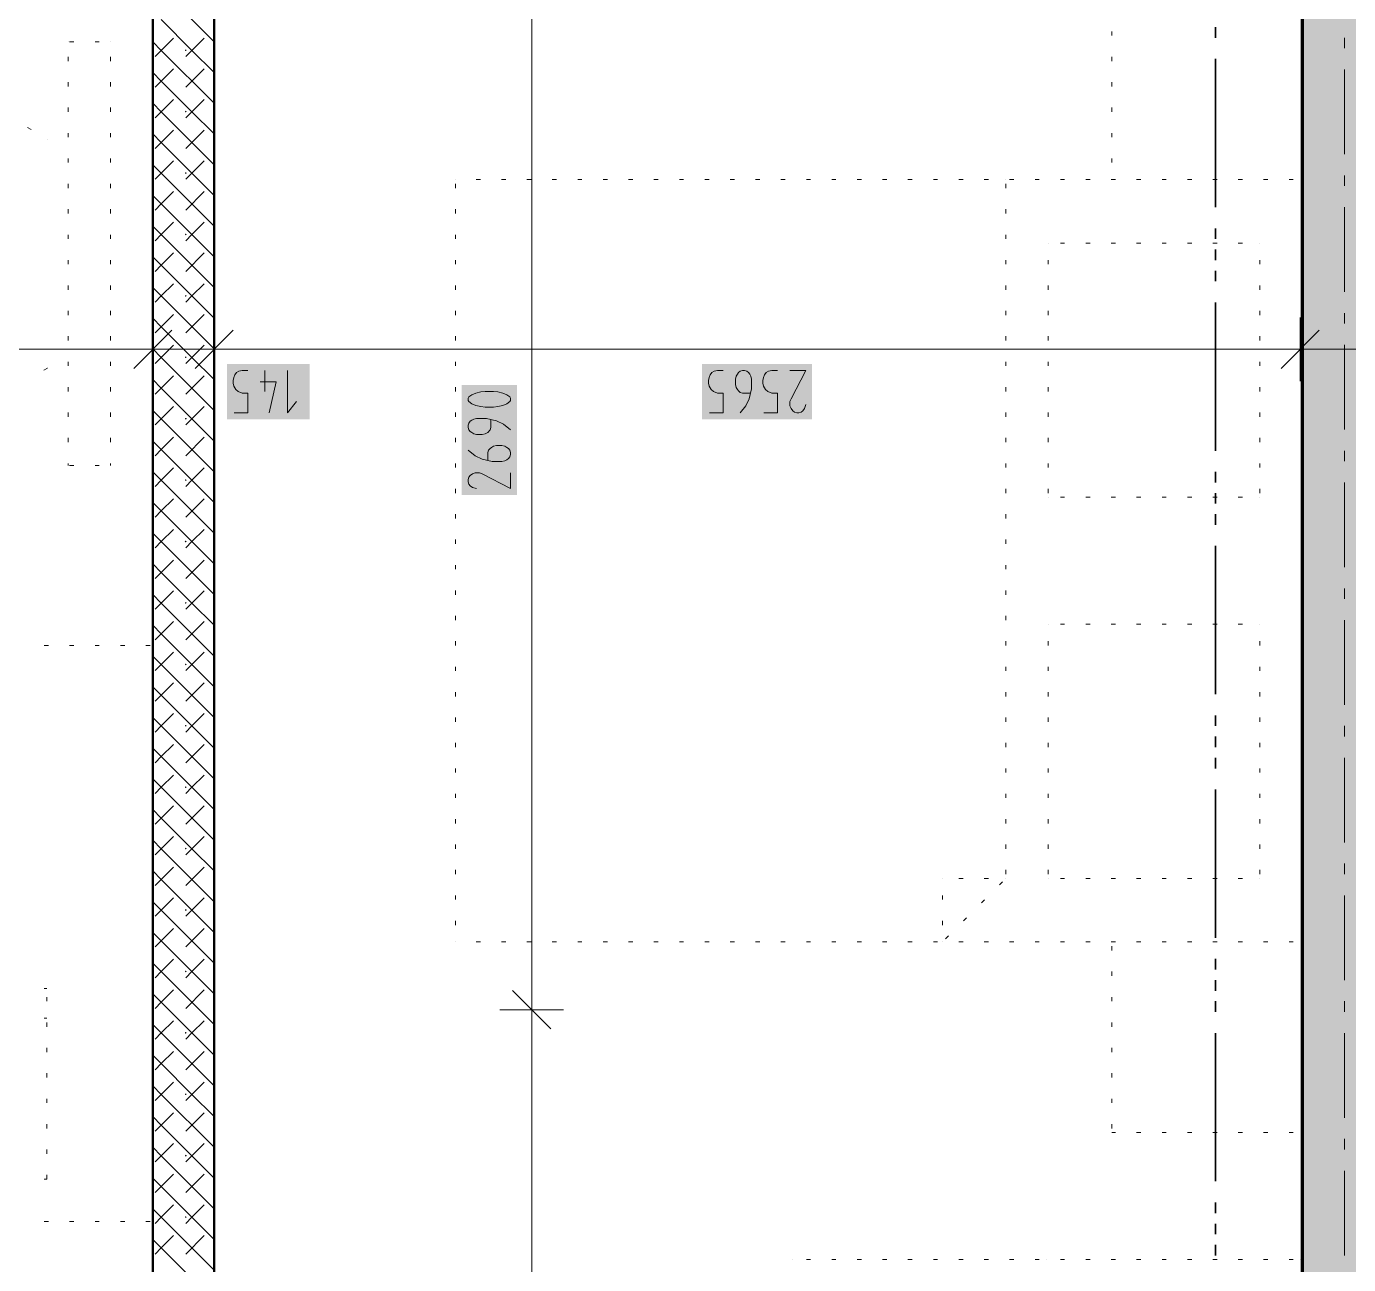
# Model space of a CAD drawing. Header units: millimetres. Extents: x 0 to 594, y 0 to 420.
# Drawn here: x 206.52 to 235.12, y 283.33 to 310.1 of the extents above; entities that cross this region are included whole.
import ezdxf

# ---------------------------------------------------------------- set-up
doc = ezdxf.new("R2010")
doc.units = ezdxf.units.MM
doc.header["$LTSCALE"] = 8
for name, color, linetype in [('PDF_Koty delkove', 7, 'Continuous'), ('PDF_Nabytek', 7, 'Continuous'), ('PDF_Osy hlavni', 7, 'Continuous'), ('PDF_Pozarni useky', 7, 'Continuous'), ('PDF_Pricky zdene', 7, 'Continuous'), ('PDF_Steny obvodove nosne', 7, 'Continuous')]:
    doc.layers.add(name, color=color, linetype=linetype)

msp = doc.modelspace()

# ---------------------------------------------------------------- linework, layer by layer
at = {"layer": 'PDF_Koty delkove', "lineweight": 18}
for points in [[(217.445, 145.412), (217.445, 177.641), (217.445, 178.992), (217.445, 192.742), (217.445, 199.815), (217.445, 201.143), (217.445, 202.517), (217.445, 220.102), (217.445, 222.575), (217.445, 236.313), (217.445, 238.603), (217.445, 241.075), (217.445, 268.231), (217.445, 269.559), (217.445, 288.838), (217.445, 313.476), (217.445, 316.956)], [(209.248, 303.805), (209.248, 303.118), (209.248, 302.432)], [(210.576, 303.805), (210.576, 303.118), (210.576, 302.432)], [(234.068, 303.805), (234.068, 303.118), (234.068, 302.432)], [(209.66, 303.531), (208.836, 302.706)], [(210.988, 303.531), (210.164, 302.706)], [(234.48, 303.531), (233.656, 302.706)], [(235.992, 303.118), (234.068, 303.118), (210.576, 303.118), (209.248, 303.118), (178.291, 303.118), (176.368, 303.118), (151.365, 303.118), (145.411, 303.118), (144.083, 303.118), (112.577, 303.118), (109.188, 303.118)], [(211.012, 301.745), (211.306, 301.745), (211.306, 302.171), (211.183, 302.171), (211.098, 302.203), (211.049, 302.248), (211, 302.324), (210.988, 302.385), (210.988, 302.446), (211, 302.508), (211.024, 302.568), (211.061, 302.614), (211.11, 302.645), (211.183, 302.661), (211.306, 302.661)], [(211.673, 302.661), (211.673, 302.203)], [(212.162, 302.661), (212.162, 301.745), (212.357, 301.988)], [(221.588, 301.745), (221.588, 302.171), (221.465, 302.171), (221.38, 302.203), (221.331, 302.248), (221.282, 302.324), (221.27, 302.385), (221.27, 302.446), (221.282, 302.508), (221.307, 302.568), (221.343, 302.614), (221.392, 302.645), (221.465, 302.661), (221.588, 302.661)], [(222.175, 302.171), (222.004, 302.171), (221.955, 302.187), (221.918, 302.217), (221.894, 302.248), (221.87, 302.293), (221.857, 302.355), (221.857, 302.476), (221.87, 302.538), (221.894, 302.584), (221.918, 302.614), (221.955, 302.645), (222.004, 302.661), (222.052, 302.661), (222.101, 302.645), (222.138, 302.614), (222.162, 302.584), (222.187, 302.538), (222.2, 302.476), (222.2, 302.263), (222.151, 302.05), (222.077, 301.897), (221.955, 301.745)], [(222.468, 301.745), (222.762, 301.745), (222.762, 302.171), (222.639, 302.171), (222.554, 302.203), (222.505, 302.248), (222.457, 302.324), (222.444, 302.385), (222.444, 302.446), (222.457, 302.508), (222.481, 302.568), (222.518, 302.614), (222.566, 302.645), (222.639, 302.661), (222.762, 302.661)], [(223.031, 302.661), (223.374, 302.661), (223.055, 302.05), (223.031, 301.988), (223.031, 301.897), (223.055, 301.836), (223.092, 301.79), (223.129, 301.759), (223.178, 301.745), (223.226, 301.745), (223.276, 301.759), (223.312, 301.79), (223.349, 301.836), (223.374, 301.927)], [(211.575, 302.416), (211.918, 302.416), (211.77, 301.745)], [(221.294, 301.745), (221.588, 301.745)], [(216.468, 301.622), (216.254, 301.622), (216.193, 301.61), (216.148, 301.585), (216.117, 301.561), (216.086, 301.524), (216.072, 301.475), (216.072, 301.427), (216.086, 301.378), (216.117, 301.341), (216.148, 301.317), (216.193, 301.292), (216.254, 301.279), (216.377, 301.279), (216.437, 301.292), (216.498, 301.317), (216.544, 301.378), (216.56, 301.427), (216.56, 301.598)], [(216.987, 301.378), (216.834, 301.5), (216.681, 301.574), (216.468, 301.622)], [(216.498, 300.717), (216.498, 300.888), (216.514, 300.937), (216.544, 300.974), (216.575, 300.998), (216.62, 301.022), (216.681, 301.035), (216.803, 301.035), (216.865, 301.022), (216.91, 300.998), (216.941, 300.974), (216.972, 300.937), (216.987, 300.888), (216.987, 300.84), (216.972, 300.791), (216.941, 300.754), (216.91, 300.73), (216.865, 300.705), (216.803, 300.692), (216.59, 300.692), (216.377, 300.741), (216.224, 300.815), (216.072, 300.937)], [(216.987, 300.448), (216.987, 300.105), (216.377, 300.424), (216.315, 300.448), (216.224, 300.448), (216.163, 300.424), (216.117, 300.387), (216.086, 300.35), (216.072, 300.301), (216.072, 300.253), (216.086, 300.203), (216.117, 300.167), (216.163, 300.13), (216.254, 300.105)], [(217.857, 288.426), (217.033, 289.251)], [(218.132, 288.838), (217.445, 288.838), (216.758, 288.838)]]:
    msp.add_lwpolyline(points, dxfattribs=at)
msp.add_lwpolyline([(216.62, 302.209), (216.437, 302.209), (216.346, 302.197), (216.239, 302.172), (216.148, 302.136), (216.086, 302.087), (216.072, 302.062), (216.072, 302.014), (216.086, 301.989), (216.148, 301.941), (216.239, 301.904), (216.346, 301.879), (216.437, 301.866), (216.62, 301.866), (216.712, 301.879), (216.819, 301.904), (216.91, 301.941), (216.972, 301.989), (216.987, 302.014), (216.987, 302.062), (216.972, 302.087), (216.91, 302.136), (216.819, 302.172), (216.712, 302.197)], close=True, dxfattribs=at)
at = {"layer": 'PDF_Koty delkove', "color": 7, "lineweight": 18, "true_color": 0xffffff, "transparency": 33554559}
for points in [[(212.642, 302.798), (210.851, 302.798), (212.642, 301.607), (210.851, 301.607)], [(223.511, 302.798), (221.133, 302.798), (223.511, 301.607), (221.133, 301.607)], [(217.125, 299.968), (217.125, 302.346), (215.934, 299.968), (215.934, 302.346)]]:
    msp.add_solid(points, dxfattribs=at)
at = {"layer": 'PDF_Nabytek', "lineweight": 13}
for points in [[(207.416, 309.766), (207.416, 309.766)], [(207.416, 309.766), (207.416, 309.766)], [(207.543, 309.766), (207.451, 309.766)], [(208.092, 309.766), (208.001, 309.766)], [(208.332, 309.766), (208.332, 309.766)], [(208.332, 309.766), (208.332, 309.766)], [(209.248, 309.901), (209.248, 309.993)], [(229.993, 309.901), (229.993, 309.993)], [(234.114, 309.901), (234.114, 309.993)], [(207.416, 309.352), (207.416, 309.444)], [(208.332, 309.352), (208.332, 309.444)], [(209.248, 309.352), (209.248, 309.444)], [(229.993, 309.352), (229.993, 309.444)], [(234.114, 309.352), (234.114, 309.444)], [(207.416, 308.802), (207.416, 308.894)], [(208.332, 308.802), (208.332, 308.894)], [(209.248, 308.802), (209.248, 308.894)], [(229.993, 308.802), (229.993, 308.894)], [(234.114, 308.802), (234.114, 308.894)], [(207.416, 308.253), (207.416, 308.344)], [(208.332, 308.253), (208.332, 308.344)], [(209.248, 308.253), (209.248, 308.344)], [(229.993, 308.253), (229.993, 308.344)], [(234.114, 308.253), (234.114, 308.344)], [(206.616, 307.868), (206.537, 307.914)], [(207.416, 307.703), (207.416, 307.795)], [(208.332, 307.703), (208.332, 307.795)], [(209.248, 307.703), (209.248, 307.795)], [(229.993, 307.703), (229.993, 307.795)], [(234.114, 307.703), (234.114, 307.795)], [(206.98, 307.658), (206.98, 307.658)], [(207.416, 307.154), (207.416, 307.245)], [(208.332, 307.154), (208.332, 307.245)], [(209.248, 307.154), (209.248, 307.245)], [(229.993, 307.154), (229.993, 307.245)], [(234.114, 307.154), (234.114, 307.245)], [(207.416, 306.604), (207.416, 306.696)], [(208.332, 306.604), (208.332, 306.696)], [(209.248, 306.604), (209.248, 306.696)], [(215.797, 306.79), (215.797, 306.79)], [(215.797, 306.79), (215.797, 306.79)], [(215.797, 306.604), (215.797, 306.696)], [(216.335, 306.79), (216.243, 306.79)], [(216.885, 306.79), (216.793, 306.79)], [(217.434, 306.79), (217.343, 306.79)], [(217.984, 306.79), (217.892, 306.79)], [(218.533, 306.79), (218.442, 306.79)], [(219.083, 306.79), (218.991, 306.79)], [(219.632, 306.79), (219.541, 306.79)], [(220.182, 306.79), (220.09, 306.79)], [(220.731, 306.79), (220.64, 306.79)], [(221.281, 306.79), (221.189, 306.79)], [(221.83, 306.79), (221.739, 306.79)], [(222.38, 306.79), (222.288, 306.79)], [(222.929, 306.79), (222.838, 306.79)], [(223.479, 306.79), (223.387, 306.79)], [(224.028, 306.79), (223.937, 306.79)], [(224.578, 306.79), (224.486, 306.79)], [(225.128, 306.79), (225.036, 306.79)], [(225.677, 306.79), (225.585, 306.79)], [(226.227, 306.79), (226.135, 306.79)], [(226.776, 306.79), (226.684, 306.79)], [(227.326, 306.79), (227.234, 306.79)], [(227.703, 306.79), (227.703, 306.79)], [(227.703, 306.604), (227.703, 306.696)], [(227.875, 306.79), (227.784, 306.79)], [(228.425, 306.79), (228.333, 306.79)], [(228.974, 306.79), (228.883, 306.79)], [(229.524, 306.79), (229.432, 306.79)], [(230.073, 306.79), (229.982, 306.79)], [(229.993, 306.79), (229.993, 306.79)], [(230.623, 306.79), (230.531, 306.79)], [(231.172, 306.79), (231.081, 306.79)], [(231.722, 306.79), (231.63, 306.79)], [(232.271, 306.79), (232.18, 306.79)], [(232.821, 306.79), (232.729, 306.79)], [(233.37, 306.79), (233.279, 306.79)], [(233.92, 306.79), (233.828, 306.79)], [(234.114, 306.79), (234.114, 306.79)], [(234.114, 306.79), (234.114, 306.79)], [(234.114, 306.79), (234.114, 306.79)], [(234.114, 306.604), (234.114, 306.696)], [(207.416, 306.055), (207.416, 306.146)], [(208.332, 306.055), (208.332, 306.146)], [(209.248, 306.055), (209.248, 306.146)], [(215.797, 306.055), (215.797, 306.146)], [(227.703, 306.055), (227.703, 306.146)], [(234.114, 306.055), (234.114, 306.146)], [(207.416, 305.505), (207.416, 305.597)], [(208.332, 305.505), (208.332, 305.597)], [(209.248, 305.505), (209.248, 305.597)], [(215.797, 305.505), (215.797, 305.597)], [(227.703, 305.505), (227.703, 305.597)], [(234.114, 305.505), (234.114, 305.597)], [(228.619, 305.416), (228.619, 305.416)], [(228.619, 305.416), (228.619, 305.416)], [(228.974, 305.416), (228.883, 305.416)], [(229.524, 305.416), (229.432, 305.416)], [(230.073, 305.416), (229.982, 305.416)], [(230.623, 305.416), (230.531, 305.416)], [(231.172, 305.416), (231.081, 305.416)], [(231.722, 305.416), (231.63, 305.416)], [(232.271, 305.416), (232.18, 305.416)], [(232.821, 305.416), (232.729, 305.416)], [(233.198, 305.416), (233.198, 305.416)], [(233.198, 305.416), (233.198, 305.416)], [(207.416, 304.956), (207.416, 305.047)], [(208.332, 304.956), (208.332, 305.047)], [(209.248, 304.956), (209.248, 305.047)], [(215.797, 304.956), (215.797, 305.047)], [(227.703, 304.956), (227.703, 305.047)], [(228.619, 304.956), (228.619, 305.047)], [(233.198, 304.956), (233.198, 305.047)], [(234.114, 304.956), (234.114, 305.047)], [(207.416, 304.406), (207.416, 304.498)], [(208.332, 304.406), (208.332, 304.498)], [(209.248, 304.406), (209.248, 304.498)], [(215.797, 304.406), (215.797, 304.498)], [(227.703, 304.406), (227.703, 304.498)], [(228.619, 304.406), (228.619, 304.498)], [(233.198, 304.406), (233.198, 304.498)], [(234.114, 304.406), (234.114, 304.498)], [(207.416, 303.857), (207.416, 303.948)], [(208.332, 303.857), (208.332, 303.948)], [(209.248, 303.857), (209.248, 303.948)], [(215.797, 303.857), (215.797, 303.948)], [(227.703, 303.857), (227.703, 303.948)], [(228.619, 303.857), (228.619, 303.948)], [(233.198, 303.857), (233.198, 303.948)], [(234.114, 303.857), (234.114, 303.948)], [(207.416, 303.307), (207.416, 303.399)], [(208.332, 303.307), (208.332, 303.399)], [(209.248, 303.307), (209.248, 303.399)], [(215.797, 303.307), (215.797, 303.399)], [(227.703, 303.307), (227.703, 303.399)], [(228.619, 303.307), (228.619, 303.399)], [(233.198, 303.307), (233.198, 303.399)], [(234.114, 303.307), (234.114, 303.399)], [(206.892, 302.665), (206.971, 302.711)], [(206.98, 302.716), (206.98, 302.716)], [(207.416, 302.758), (207.416, 302.849)], [(208.332, 302.758), (208.332, 302.849)], [(209.248, 302.758), (209.248, 302.849)], [(215.797, 302.758), (215.797, 302.849)], [(227.703, 302.758), (227.703, 302.849)], [(228.619, 302.758), (228.619, 302.849)], [(233.198, 302.758), (233.198, 302.849)], [(234.114, 302.758), (234.114, 302.849)], [(207.416, 302.208), (207.416, 302.3)], [(208.332, 302.208), (208.332, 302.3)], [(209.248, 302.208), (209.248, 302.3)], [(215.797, 302.208), (215.797, 302.3)], [(227.703, 302.208), (227.703, 302.3)], [(228.619, 302.208), (228.619, 302.3)], [(233.198, 302.208), (233.198, 302.3)], [(234.114, 302.208), (234.114, 302.3)], [(207.416, 301.659), (207.416, 301.75)], [(208.332, 301.659), (208.332, 301.75)], [(209.248, 301.659), (209.248, 301.75)], [(215.797, 301.659), (215.797, 301.75)], [(227.703, 301.659), (227.703, 301.75)], [(228.619, 301.659), (228.619, 301.75)], [(233.198, 301.659), (233.198, 301.75)], [(234.114, 301.659), (234.114, 301.75)], [(207.416, 301.109), (207.416, 301.201)], [(208.332, 301.109), (208.332, 301.201)], [(209.248, 301.109), (209.248, 301.201)], [(215.797, 301.109), (215.797, 301.201)], [(227.703, 301.109), (227.703, 301.201)], [(228.619, 301.109), (228.619, 301.201)], [(233.198, 301.109), (233.198, 301.201)], [(234.114, 301.109), (234.114, 301.201)], [(207.416, 300.607), (207.416, 300.651)], [(207.416, 300.607), (207.416, 300.607)], [(207.543, 300.607), (207.451, 300.607)], [(208.092, 300.607), (208.001, 300.607)], [(208.332, 300.607), (208.332, 300.651)], [(208.332, 300.607), (208.332, 300.607)], [(208.332, 300.607), (208.332, 300.607)], [(209.248, 300.56), (209.248, 300.651)], [(215.797, 300.56), (215.797, 300.651)], [(227.703, 300.56), (227.703, 300.651)], [(228.619, 300.56), (228.619, 300.651)], [(233.198, 300.56), (233.198, 300.651)], [(234.114, 300.56), (234.114, 300.651)], [(209.248, 300.01), (209.248, 300.102)], [(215.797, 300.01), (215.797, 300.102)], [(227.703, 300.01), (227.703, 300.102)], [(228.619, 300.01), (228.619, 300.102)], [(233.198, 300.01), (233.198, 300.102)], [(234.114, 300.01), (234.114, 300.102)], [(228.619, 299.921), (228.619, 299.921)], [(228.619, 299.921), (228.619, 299.921)], [(228.974, 299.921), (228.883, 299.921)], [(229.524, 299.921), (229.432, 299.921)], [(230.073, 299.921), (229.982, 299.921)], [(230.623, 299.921), (230.531, 299.921)], [(231.172, 299.921), (231.081, 299.921)], [(231.722, 299.921), (231.63, 299.921)], [(232.271, 299.921), (232.18, 299.921)], [(232.821, 299.921), (232.729, 299.921)], [(233.198, 299.921), (233.198, 299.921)], [(233.198, 299.921), (233.198, 299.921)], [(209.248, 299.46), (209.248, 299.552)], [(215.797, 299.46), (215.797, 299.552)], [(227.703, 299.46), (227.703, 299.552)], [(234.114, 299.46), (234.114, 299.552)], [(209.248, 298.911), (209.248, 299.003)], [(215.797, 298.911), (215.797, 299.003)], [(227.703, 298.911), (227.703, 299.003)], [(234.114, 298.911), (234.114, 299.003)], [(209.248, 298.361), (209.248, 298.453)], [(215.797, 298.361), (215.797, 298.453)], [(227.703, 298.361), (227.703, 298.453)], [(234.114, 298.361), (234.114, 298.453)], [(209.248, 297.812), (209.248, 297.903)], [(215.797, 297.812), (215.797, 297.903)], [(227.703, 297.812), (227.703, 297.903)], [(234.114, 297.812), (234.114, 297.903)], [(209.248, 297.262), (209.248, 297.354)], [(215.797, 297.262), (215.797, 297.354)], [(227.703, 297.262), (227.703, 297.354)], [(228.619, 297.173), (228.619, 297.173)], [(228.619, 297.173), (228.619, 297.173)], [(228.974, 297.173), (228.883, 297.173)], [(229.524, 297.173), (229.432, 297.173)], [(230.073, 297.173), (229.982, 297.173)], [(230.623, 297.173), (230.531, 297.173)], [(231.172, 297.173), (231.081, 297.173)], [(231.722, 297.173), (231.63, 297.173)], [(232.271, 297.173), (232.18, 297.173)], [(232.821, 297.173), (232.729, 297.173)], [(233.198, 297.173), (233.198, 297.173)], [(233.198, 297.173), (233.198, 297.173)], [(234.114, 297.262), (234.114, 297.354)], [(206.993, 296.715), (206.902, 296.715)], [(207.543, 296.715), (207.451, 296.715)], [(208.092, 296.715), (208.001, 296.715)], [(208.642, 296.715), (208.55, 296.715)], [(209.191, 296.715), (209.1, 296.715)], [(209.248, 296.715), (209.248, 296.804)], [(209.248, 296.715), (209.248, 296.715)], [(209.248, 296.715), (209.248, 296.715)], [(215.797, 296.713), (215.797, 296.804)], [(227.703, 296.713), (227.703, 296.804)], [(228.619, 296.713), (228.619, 296.804)], [(233.198, 296.713), (233.198, 296.804)], [(234.114, 296.713), (234.114, 296.804)], [(215.797, 296.163), (215.797, 296.255)], [(227.703, 296.163), (227.703, 296.255)], [(228.619, 296.163), (228.619, 296.255)], [(233.198, 296.163), (233.198, 296.255)], [(234.114, 296.163), (234.114, 296.255)], [(215.797, 295.614), (215.797, 295.705)], [(227.703, 295.614), (227.703, 295.705)], [(228.619, 295.614), (228.619, 295.705)], [(233.198, 295.614), (233.198, 295.705)], [(234.114, 295.614), (234.114, 295.705)], [(215.797, 295.064), (215.797, 295.156)], [(227.703, 295.064), (227.703, 295.156)], [(228.619, 295.064), (228.619, 295.156)], [(233.198, 295.064), (233.198, 295.156)], [(234.114, 295.064), (234.114, 295.156)], [(215.797, 294.515), (215.797, 294.606)], [(227.703, 294.515), (227.703, 294.606)], [(228.619, 294.515), (228.619, 294.606)], [(233.198, 294.515), (233.198, 294.606)], [(234.114, 294.515), (234.114, 294.606)], [(215.797, 293.965), (215.797, 294.057)], [(227.703, 293.965), (227.703, 294.057)], [(228.619, 293.965), (228.619, 294.057)], [(233.198, 293.965), (233.198, 294.057)], [(234.114, 293.965), (234.114, 294.057)], [(215.797, 293.416), (215.797, 293.507)], [(227.703, 293.416), (227.703, 293.507)], [(228.619, 293.416), (228.619, 293.507)], [(233.198, 293.416), (233.198, 293.507)], [(234.114, 293.416), (234.114, 293.507)], [(215.797, 292.866), (215.797, 292.958)], [(227.703, 292.866), (227.703, 292.958)], [(228.619, 292.866), (228.619, 292.958)], [(233.198, 292.866), (233.198, 292.958)], [(234.114, 292.866), (234.114, 292.958)], [(215.797, 292.317), (215.797, 292.408)], [(227.703, 292.317), (227.703, 292.408)], [(228.619, 292.317), (228.619, 292.408)], [(233.198, 292.317), (233.198, 292.408)], [(234.114, 292.317), (234.114, 292.408)], [(215.797, 291.767), (215.797, 291.859)], [(227.703, 291.767), (227.703, 291.859)], [(228.619, 291.767), (228.619, 291.859)], [(233.198, 291.767), (233.198, 291.859)], [(234.114, 291.767), (234.114, 291.859)], [(226.329, 291.678), (226.329, 291.678)], [(226.329, 291.678), (226.329, 291.678)], [(226.776, 291.678), (226.684, 291.678)], [(227.326, 291.678), (227.234, 291.678)], [(227.562, 291.536), (227.627, 291.601)], [(227.703, 291.678), (227.703, 291.678)], [(227.703, 291.678), (227.703, 291.678)], [(227.703, 291.678), (227.703, 291.678)], [(228.619, 291.678), (228.619, 291.678)], [(228.619, 291.678), (228.619, 291.678)], [(228.974, 291.678), (228.883, 291.678)], [(229.524, 291.678), (229.432, 291.678)], [(230.073, 291.678), (229.982, 291.678)], [(230.623, 291.678), (230.531, 291.678)], [(231.172, 291.678), (231.081, 291.678)], [(231.722, 291.678), (231.63, 291.678)], [(232.271, 291.678), (232.18, 291.678)], [(232.821, 291.678), (232.729, 291.678)], [(233.198, 291.678), (233.198, 291.678)], [(233.198, 291.678), (233.198, 291.678)], [(215.797, 291.218), (215.797, 291.309)], [(226.329, 291.218), (226.329, 291.309)], [(227.173, 291.148), (227.238, 291.213)], [(234.114, 291.218), (234.114, 291.309)], [(215.797, 290.668), (215.797, 290.76)], [(226.329, 290.668), (226.329, 290.76)], [(226.785, 290.759), (226.849, 290.824)], [(234.114, 290.668), (234.114, 290.76)], [(215.797, 290.304), (215.797, 290.304)], [(215.797, 290.304), (215.797, 290.304)], [(216.335, 290.304), (216.243, 290.304)], [(216.885, 290.304), (216.793, 290.304)], [(217.434, 290.304), (217.343, 290.304)], [(217.984, 290.304), (217.892, 290.304)], [(218.533, 290.304), (218.442, 290.304)], [(219.083, 290.304), (218.991, 290.304)], [(219.632, 290.304), (219.541, 290.304)], [(220.182, 290.304), (220.09, 290.304)], [(220.731, 290.304), (220.64, 290.304)], [(221.281, 290.304), (221.189, 290.304)], [(221.83, 290.304), (221.739, 290.304)], [(222.38, 290.304), (222.288, 290.304)], [(222.929, 290.304), (222.838, 290.304)], [(223.479, 290.304), (223.387, 290.304)], [(224.028, 290.304), (223.937, 290.304)], [(224.578, 290.304), (224.486, 290.304)], [(225.128, 290.304), (225.036, 290.304)], [(225.677, 290.304), (225.585, 290.304)], [(226.227, 290.304), (226.135, 290.304)], [(226.329, 290.304), (226.329, 290.304)], [(226.329, 290.304), (226.329, 290.304)], [(226.396, 290.371), (226.461, 290.436)], [(226.776, 290.304), (226.684, 290.304)], [(227.326, 290.304), (227.234, 290.304)], [(227.875, 290.304), (227.784, 290.304)], [(228.425, 290.304), (228.333, 290.304)], [(228.974, 290.304), (228.883, 290.304)], [(229.524, 290.304), (229.432, 290.304)], [(230.073, 290.304), (229.982, 290.304)], [(229.993, 290.304), (229.993, 290.304)], [(230.623, 290.304), (230.531, 290.304)], [(231.172, 290.304), (231.081, 290.304)], [(231.722, 290.304), (231.63, 290.304)], [(232.271, 290.304), (232.18, 290.304)], [(232.821, 290.304), (232.729, 290.304)], [(233.37, 290.304), (233.279, 290.304)], [(233.92, 290.304), (233.828, 290.304)], [(234.114, 290.304), (234.114, 290.304)], [(234.114, 290.304), (234.114, 290.304)], [(234.114, 290.304), (234.114, 290.304)], [(229.993, 290.119), (229.993, 290.21)], [(234.114, 290.119), (234.114, 290.21)], [(229.993, 289.569), (229.993, 289.661)], [(234.114, 289.569), (234.114, 289.661)], [(206.954, 289.296), (206.902, 289.296)], [(206.954, 289.296), (206.954, 289.296)], [(206.954, 289.296), (206.954, 289.296)], [(206.954, 289.019), (206.954, 289.111)], [(229.993, 289.019), (229.993, 289.111)], [(234.114, 289.019), (234.114, 289.111)], [(206.954, 288.655), (206.902, 288.655)], [(206.954, 288.655), (206.954, 288.655)], [(206.954, 288.47), (206.954, 288.562)], [(229.993, 288.47), (229.993, 288.562)], [(234.114, 288.47), (234.114, 288.562)], [(206.954, 287.92), (206.954, 288.012)], [(229.993, 287.92), (229.993, 288.012)], [(234.114, 287.92), (234.114, 288.012)], [(206.954, 287.371), (206.954, 287.462)], [(229.993, 287.371), (229.993, 287.462)], [(234.114, 287.371), (234.114, 287.462)], [(206.954, 286.821), (206.954, 286.913)], [(229.993, 286.821), (229.993, 286.913)], [(234.114, 286.821), (234.114, 286.913)], [(206.954, 286.272), (206.954, 286.363)], [(229.993, 286.272), (229.993, 286.363)], [(234.114, 286.272), (234.114, 286.363)], [(229.993, 286.182), (229.993, 286.182)], [(230.073, 286.182), (229.993, 286.182)], [(229.993, 286.182), (229.993, 286.182)], [(230.623, 286.182), (230.531, 286.182)], [(231.172, 286.182), (231.081, 286.182)], [(231.722, 286.182), (231.63, 286.182)], [(232.271, 286.182), (232.18, 286.182)], [(232.821, 286.182), (232.729, 286.182)], [(233.37, 286.182), (233.279, 286.182)], [(233.92, 286.182), (233.828, 286.182)], [(234.114, 286.182), (234.114, 286.182)], [(234.114, 286.182), (234.114, 286.182)], [(206.954, 285.722), (206.954, 285.814)], [(206.954, 285.264), (206.954, 285.175), (206.902, 285.175)], [(206.954, 285.175), (206.954, 285.175)], [(206.954, 285.175), (206.954, 285.175)], [(206.993, 284.259), (206.902, 284.259)], [(207.543, 284.259), (207.451, 284.259)], [(208.092, 284.259), (208.001, 284.259)], [(208.642, 284.259), (208.55, 284.259)], [(209.191, 284.259), (209.1, 284.259)], [(209.248, 284.259), (209.248, 284.259)], [(209.248, 284.259), (209.248, 284.259)], [(209.248, 284.074), (209.248, 284.165)], [(209.248, 283.524), (209.248, 283.616)], [(223.078, 283.435), (223.078, 283.435)], [(223.078, 283.435), (223.078, 283.435)], [(223.078, 283.435), (223.078, 283.435)], [(223.479, 283.435), (223.387, 283.435)], [(224.028, 283.435), (223.937, 283.435)], [(224.578, 283.435), (224.486, 283.435)], [(225.128, 283.435), (225.036, 283.435)], [(225.677, 283.435), (225.585, 283.435)], [(226.227, 283.435), (226.135, 283.435)], [(226.776, 283.435), (226.684, 283.435)], [(227.326, 283.435), (227.234, 283.435)], [(227.875, 283.435), (227.784, 283.435)], [(228.425, 283.435), (228.333, 283.435)], [(228.573, 283.435), (228.573, 283.435)], [(228.974, 283.435), (228.883, 283.435)], [(229.524, 283.435), (229.432, 283.435)], [(230.073, 283.435), (229.982, 283.435)], [(230.623, 283.435), (230.531, 283.435)], [(231.172, 283.435), (231.081, 283.435)], [(231.722, 283.435), (231.63, 283.435)], [(232.271, 283.435), (232.18, 283.435)], [(232.821, 283.435), (232.729, 283.435)], [(233.37, 283.435), (233.279, 283.435)], [(233.92, 283.435), (233.828, 283.435)], [(234.068, 283.435), (234.068, 283.435)]]:
    msp.add_lwpolyline(points, dxfattribs=at)
at = {"layer": 'PDF_Osy hlavni', "lineweight": 18}
for points in [[(235.03, 309.627), (235.03, 309.856)], [(235.03, 307.337), (235.03, 309.169)], [(235.03, 306.65), (235.03, 306.879)], [(235.03, 304.36), (235.03, 306.192)], [(235.03, 303.674), (235.03, 303.902)], [(235.03, 301.384), (235.03, 303.216)], [(235.03, 300.697), (235.03, 300.926)], [(235.03, 298.407), (235.03, 300.239)], [(235.03, 297.72), (235.03, 297.949)], [(235.03, 295.431), (235.03, 297.262)], [(235.03, 294.744), (235.03, 294.973)], [(235.03, 292.454), (235.03, 294.286)], [(235.03, 291.767), (235.03, 291.996)], [(235.03, 289.477), (235.03, 291.309)], [(235.03, 288.79), (235.03, 289.019)], [(235.03, 286.501), (235.03, 288.333)], [(235.03, 285.814), (235.03, 286.043)], [(235.03, 283.524), (235.03, 285.356)]]:
    msp.add_lwpolyline(points, dxfattribs=at)
at = {"layer": 'PDF_Pozarni useky', "lineweight": 35}
for points in [[(232.237, 309.856), (232.237, 310.085)], [(232.237, 306.192), (232.237, 309.398)], [(232.237, 305.505), (232.237, 305.734)], [(232.237, 305.047), (232.237, 305.276)], [(232.237, 304.589), (232.237, 304.818)], [(232.237, 300.926), (232.237, 304.131)], [(232.237, 300.239), (232.237, 300.468)], [(232.237, 299.781), (232.237, 300.01)], [(232.237, 299.323), (232.237, 299.552)], [(232.237, 295.66), (232.237, 298.865)], [(232.237, 294.973), (232.237, 295.202)], [(232.237, 294.515), (232.237, 294.744)], [(232.237, 294.057), (232.237, 294.286)], [(232.237, 290.393), (232.237, 293.599)], [(232.237, 289.706), (232.237, 289.935)], [(232.237, 289.248), (232.237, 289.477)], [(232.237, 288.79), (232.237, 289.019)], [(232.237, 285.127), (232.237, 288.333)], [(232.237, 284.44), (232.237, 284.669)], [(232.237, 283.982), (232.237, 284.211)], [(232.237, 283.524), (232.237, 283.753)]]:
    msp.add_lwpolyline(points, dxfattribs=at)
at = {"layer": 'PDF_Pricky zdene', "lineweight": 50}
msp.add_lwpolyline([(210.576, 269.559), (210.576, 313.476), (210.576, 313.613), (209.248, 313.613), (209.248, 313.476), (209.248, 269.559), (209.248, 269.559)], close=True, dxfattribs=at)
at = {"layer": 'PDF_Pricky zdene', "lineweight": 9}
for points in [[(210.576, 309.766), (209.431, 310.911), (209.248, 311.094)], [(210.095, 309.583), (209.431, 310.247)], [(210.576, 308.438), (209.431, 309.583), (209.248, 309.766)], [(209.431, 309.583), (209.697, 309.849)], [(210.095, 309.583), (210.361, 309.849)], [(209.298, 309.45), (209.431, 309.583)], [(209.962, 309.45), (210.095, 309.583)], [(210.576, 309.102), (210.095, 309.583)], [(209.431, 308.919), (209.697, 309.185)], [(209.962, 308.786), (210.361, 309.185)], [(209.431, 308.919), (209.248, 309.102)], [(209.298, 308.786), (209.431, 308.919)], [(210.095, 308.255), (209.431, 308.919)], [(210.576, 307.11), (209.431, 308.255), (209.248, 308.438)], [(209.431, 308.255), (209.697, 308.521)], [(210.095, 308.255), (210.361, 308.521)], [(209.298, 308.122), (209.431, 308.255)], [(209.962, 308.122), (210.095, 308.255)], [(210.576, 307.774), (210.095, 308.255)], [(209.431, 307.591), (209.248, 307.774)], [(209.431, 307.591), (209.697, 307.857)], [(209.962, 307.458), (210.361, 307.857)], [(209.298, 307.458), (209.431, 307.591)], [(210.095, 306.927), (209.431, 307.591)], [(209.431, 306.927), (209.697, 307.193)], [(210.095, 306.927), (210.361, 307.193)], [(210.576, 305.782), (209.431, 306.927), (209.248, 307.11)], [(209.298, 306.794), (209.431, 306.927)], [(209.962, 306.794), (210.095, 306.927)], [(210.576, 306.446), (210.095, 306.927)], [(209.431, 306.263), (209.248, 306.446)], [(209.431, 306.263), (209.697, 306.529)], [(209.962, 306.13), (210.361, 306.529)], [(209.298, 306.13), (209.431, 306.263)], [(210.095, 305.599), (209.431, 306.263)], [(210.576, 304.454), (209.431, 305.599), (209.248, 305.782)], [(209.431, 305.599), (209.697, 305.865)], [(210.095, 305.599), (210.361, 305.865)], [(209.298, 305.466), (209.431, 305.599)], [(209.962, 305.466), (210.095, 305.599)], [(210.576, 305.118), (210.095, 305.599)], [(209.431, 304.935), (209.697, 305.201)], [(209.962, 304.802), (210.361, 305.201)], [(209.431, 304.935), (209.248, 305.118)], [(209.298, 304.802), (209.431, 304.935)], [(210.095, 304.271), (209.431, 304.935)], [(210.576, 303.126), (209.431, 304.271), (209.248, 304.454)], [(209.431, 304.271), (209.697, 304.537)], [(210.095, 304.271), (210.361, 304.537)], [(209.298, 304.138), (209.431, 304.271)], [(209.962, 304.138), (210.095, 304.271)], [(210.576, 303.79), (210.095, 304.271)], [(209.431, 303.607), (209.248, 303.79)], [(209.431, 303.607), (209.697, 303.873)], [(209.962, 303.474), (210.361, 303.873)], [(209.298, 303.474), (209.431, 303.607)], [(210.095, 302.943), (209.431, 303.607)], [(209.431, 302.943), (209.697, 303.209)], [(210.095, 302.943), (210.361, 303.209)], [(210.576, 301.798), (209.431, 302.943), (209.248, 303.126)], [(209.298, 302.81), (209.431, 302.943)], [(209.962, 302.81), (210.095, 302.943)], [(210.576, 302.462), (210.095, 302.943)], [(209.431, 302.279), (209.248, 302.462)], [(209.431, 302.279), (209.697, 302.545)], [(209.962, 302.146), (210.361, 302.545)], [(209.298, 302.146), (209.431, 302.279)], [(210.095, 301.615), (209.431, 302.279)], [(210.576, 300.47), (209.431, 301.615), (209.248, 301.798)], [(209.431, 301.615), (209.697, 301.881)], [(210.095, 301.615), (210.361, 301.881)], [(209.298, 301.482), (209.431, 301.615)], [(209.962, 301.482), (210.095, 301.615)], [(210.576, 301.134), (210.095, 301.615)], [(209.431, 300.951), (209.697, 301.217)], [(209.962, 300.818), (210.361, 301.217)], [(209.431, 300.951), (209.248, 301.134)], [(209.298, 300.818), (209.431, 300.951)], [(210.095, 300.287), (209.431, 300.951)], [(210.576, 299.142), (209.431, 300.287), (209.248, 300.47)], [(209.431, 300.287), (209.697, 300.552)], [(210.095, 300.287), (210.361, 300.552)], [(209.298, 300.154), (209.431, 300.287)], [(209.962, 300.154), (210.095, 300.287)], [(210.576, 299.806), (210.095, 300.287)], [(209.431, 299.623), (209.248, 299.806)], [(209.431, 299.623), (209.697, 299.888)], [(209.962, 299.49), (210.361, 299.888)], [(209.298, 299.49), (209.431, 299.623)], [(210.095, 298.959), (209.431, 299.623)], [(209.431, 298.959), (209.697, 299.224)], [(210.095, 298.959), (210.361, 299.224)], [(210.576, 297.814), (209.431, 298.959), (209.248, 299.142)], [(209.298, 298.826), (209.431, 298.959)], [(209.962, 298.826), (210.095, 298.959)], [(210.576, 298.478), (210.095, 298.959)], [(209.431, 298.295), (209.248, 298.478)], [(209.431, 298.295), (209.697, 298.56)], [(209.962, 298.162), (210.361, 298.56)], [(209.298, 298.162), (209.431, 298.295)], [(210.095, 297.631), (209.431, 298.295)], [(210.576, 296.486), (209.431, 297.631), (209.248, 297.814)], [(209.431, 297.631), (209.697, 297.896)], [(210.095, 297.631), (210.361, 297.896)], [(209.298, 297.498), (209.431, 297.631)], [(209.962, 297.498), (210.095, 297.631)], [(210.576, 297.15), (210.095, 297.631)], [(209.431, 296.967), (209.697, 297.232)], [(209.962, 296.834), (210.361, 297.232)], [(209.431, 296.967), (209.248, 297.15)], [(209.298, 296.834), (209.431, 296.967)], [(210.095, 296.303), (209.431, 296.967)], [(210.576, 295.158), (209.431, 296.303), (209.248, 296.486)], [(209.298, 296.17), (209.431, 296.303)], [(209.431, 296.303), (209.697, 296.568)], [(209.962, 296.17), (210.095, 296.303)], [(210.095, 296.303), (210.361, 296.568)], [(210.576, 295.822), (210.095, 296.303)], [(209.431, 295.639), (209.248, 295.822)], [(209.431, 295.639), (209.697, 295.904)], [(209.962, 295.506), (210.361, 295.904)], [(209.298, 295.506), (209.431, 295.639)], [(210.095, 294.975), (209.431, 295.639)], [(210.576, 293.83), (209.431, 294.975), (209.248, 295.158)], [(209.431, 294.975), (209.697, 295.24)], [(210.095, 294.975), (210.361, 295.24)], [(209.298, 294.842), (209.431, 294.975)], [(209.962, 294.842), (210.095, 294.975)], [(210.576, 294.494), (210.095, 294.975)], [(209.431, 294.311), (209.248, 294.494)], [(209.298, 294.178), (209.431, 294.311)], [(209.431, 294.311), (209.697, 294.576)], [(210.095, 293.647), (209.431, 294.311)], [(209.962, 294.178), (210.361, 294.576)], [(210.576, 292.502), (209.431, 293.647), (209.248, 293.83)], [(209.431, 293.647), (209.697, 293.912)], [(210.095, 293.647), (210.361, 293.912)], [(209.298, 293.514), (209.431, 293.647)], [(209.962, 293.514), (210.095, 293.647)], [(210.576, 293.166), (210.095, 293.647)], [(209.431, 292.983), (209.248, 293.166)], [(209.431, 292.983), (209.697, 293.248)], [(209.962, 292.85), (210.361, 293.248)], [(209.298, 292.85), (209.431, 292.983)], [(210.095, 292.319), (209.431, 292.983)], [(209.431, 292.319), (209.697, 292.584)], [(210.095, 292.319), (210.361, 292.584)], [(210.576, 291.174), (209.431, 292.319), (209.248, 292.502)], [(209.298, 292.186), (209.431, 292.319)], [(209.962, 292.186), (210.095, 292.319)], [(210.576, 291.838), (210.095, 292.319)], [(209.431, 291.655), (209.248, 291.838)], [(209.431, 291.655), (209.697, 291.92)], [(209.962, 291.522), (210.361, 291.92)], [(209.298, 291.522), (209.431, 291.655)], [(210.095, 290.991), (209.431, 291.655)], [(210.576, 289.846), (209.431, 290.991), (209.248, 291.174)], [(209.431, 290.991), (209.697, 291.256)], [(210.095, 290.991), (210.361, 291.256)], [(209.298, 290.858), (209.431, 290.991)], [(209.962, 290.858), (210.095, 290.991)], [(210.576, 290.51), (210.095, 290.991)], [(209.431, 290.327), (209.697, 290.592)], [(209.962, 290.194), (210.361, 290.592)], [(209.431, 290.327), (209.248, 290.51)], [(209.298, 290.194), (209.431, 290.327)], [(210.095, 289.663), (209.431, 290.327)], [(209.431, 289.663), (209.248, 289.846)], [(210.576, 288.518), (209.431, 289.663), (209.697, 289.928)], [(209.962, 289.53), (210.095, 289.663), (210.361, 289.928)], [(209.298, 289.53), (209.431, 289.663)], [(210.576, 289.182), (210.095, 289.663)], [(209.431, 288.999), (209.248, 289.182)], [(209.431, 288.999), (209.697, 289.264)], [(209.962, 288.866), (210.361, 289.264)], [(209.298, 288.866), (209.431, 288.999)], [(210.095, 288.335), (209.431, 288.999)], [(210.576, 287.19), (209.431, 288.335), (209.697, 288.6)], [(209.962, 288.202), (210.095, 288.335), (210.361, 288.6)], [(209.431, 288.335), (209.248, 288.518)], [(209.298, 288.202), (209.431, 288.335)], [(210.576, 287.854), (210.095, 288.335)], [(209.431, 287.671), (209.248, 287.854)], [(209.431, 287.671), (209.697, 287.936)], [(209.962, 287.538), (210.361, 287.936)], [(209.298, 287.538), (209.431, 287.671)], [(210.576, 286.526), (210.095, 287.007), (209.431, 287.671)], [(209.431, 287.007), (209.248, 287.19)], [(210.576, 285.862), (209.431, 287.007), (209.697, 287.272)], [(209.962, 286.874), (210.095, 287.007), (210.361, 287.272)], [(209.298, 286.874), (209.431, 287.007)], [(209.431, 286.343), (209.697, 286.608)], [(209.962, 286.21), (210.361, 286.608)], [(209.431, 286.343), (209.248, 286.526)], [(209.298, 286.21), (209.431, 286.343)], [(210.576, 285.198), (210.095, 285.679), (209.431, 286.343)], [(209.431, 285.679), (209.248, 285.862)], [(210.576, 284.534), (209.431, 285.679), (209.697, 285.944)], [(209.962, 285.546), (210.095, 285.679), (210.361, 285.944)], [(209.298, 285.546), (209.431, 285.679)], [(209.431, 285.015), (209.248, 285.198)], [(209.431, 285.015), (209.697, 285.28)], [(209.962, 284.882), (210.361, 285.28)], [(209.298, 284.882), (209.431, 285.015)], [(210.576, 283.87), (210.095, 284.351), (209.431, 285.015)], [(210.576, 283.206), (209.431, 284.351), (209.697, 284.616)], [(209.962, 284.218), (210.095, 284.351), (210.361, 284.616)], [(209.431, 284.351), (209.248, 284.534)], [(209.298, 284.218), (209.431, 284.351)], [(209.431, 283.687), (209.248, 283.87)], [(209.431, 283.687), (209.697, 283.952)], [(209.962, 283.554), (210.361, 283.952)], [(209.298, 283.554), (209.431, 283.687)], [(210.576, 282.542), (210.095, 283.023), (209.431, 283.687)]]:
    msp.add_lwpolyline(points, dxfattribs=at)
at = {"layer": 'PDF_Pricky zdene', "lineweight": 9, "transparency": 33554559}
for points in [[(209.431, 309.562), (209.411, 309.583), (209.452, 309.583), (209.431, 309.604)], [(209.962, 309.565), (209.942, 309.586), (209.983, 309.586), (209.962, 309.606)], [(209.431, 308.234), (209.411, 308.255), (209.452, 308.255), (209.431, 308.276)], [(209.962, 308.237), (209.942, 308.258), (209.983, 308.258), (209.962, 308.278)], [(209.431, 306.906), (209.411, 306.927), (209.452, 306.927), (209.431, 306.948)], [(209.962, 306.909), (209.942, 306.93), (209.983, 306.93), (209.962, 306.95)], [(209.431, 305.578), (209.411, 305.599), (209.452, 305.599), (209.431, 305.62)], [(209.962, 305.581), (209.942, 305.602), (209.983, 305.602), (209.962, 305.622)], [(209.431, 304.25), (209.411, 304.271), (209.452, 304.271), (209.431, 304.292)], [(209.962, 304.253), (209.942, 304.274), (209.983, 304.274), (209.962, 304.294)], [(209.431, 302.922), (209.411, 302.943), (209.452, 302.943), (209.431, 302.964)], [(209.962, 302.925), (209.942, 302.946), (209.983, 302.946), (209.962, 302.966)], [(209.431, 301.594), (209.411, 301.615), (209.452, 301.615), (209.431, 301.636)], [(209.962, 301.597), (209.942, 301.618), (209.983, 301.618), (209.962, 301.638)], [(209.431, 300.266), (209.411, 300.287), (209.452, 300.287), (209.431, 300.308)], [(209.962, 300.269), (209.942, 300.29), (209.983, 300.29), (209.962, 300.31)], [(209.431, 298.938), (209.411, 298.959), (209.452, 298.959), (209.431, 298.979)], [(209.962, 298.941), (209.942, 298.962), (209.983, 298.962), (209.962, 298.982)], [(209.431, 297.61), (209.411, 297.631), (209.452, 297.631), (209.431, 297.651)], [(209.962, 297.613), (209.942, 297.634), (209.983, 297.634), (209.962, 297.654)], [(209.431, 296.282), (209.411, 296.303), (209.452, 296.303), (209.431, 296.323)], [(209.962, 296.285), (209.942, 296.305), (209.983, 296.305), (209.962, 296.326)], [(209.431, 294.954), (209.411, 294.975), (209.452, 294.975), (209.431, 294.995)], [(209.962, 294.957), (209.942, 294.977), (209.983, 294.977), (209.962, 294.998)], [(209.431, 293.626), (209.411, 293.647), (209.452, 293.647), (209.431, 293.667)], [(209.962, 293.629), (209.942, 293.649), (209.983, 293.649), (209.962, 293.67)], [(209.431, 292.298), (209.411, 292.319), (209.452, 292.319), (209.431, 292.339)], [(209.962, 292.301), (209.942, 292.321), (209.983, 292.321), (209.962, 292.342)], [(209.431, 290.97), (209.411, 290.991), (209.452, 290.991), (209.431, 291.011)], [(209.962, 290.973), (209.942, 290.993), (209.983, 290.993), (209.962, 291.014)], [(209.431, 289.642), (209.411, 289.663), (209.452, 289.663), (209.431, 289.683)], [(209.962, 289.645), (209.942, 289.665), (209.983, 289.665), (209.962, 289.686)], [(209.431, 288.314), (209.411, 288.335), (209.452, 288.335), (209.431, 288.355)], [(209.962, 288.317), (209.942, 288.337), (209.983, 288.337), (209.962, 288.358)], [(209.431, 286.986), (209.411, 287.007), (209.452, 287.007), (209.431, 287.027)], [(209.962, 286.989), (209.942, 287.009), (209.983, 287.009), (209.962, 287.03)], [(209.431, 285.658), (209.411, 285.679), (209.452, 285.679), (209.431, 285.699)], [(209.962, 285.661), (209.942, 285.681), (209.983, 285.681), (209.962, 285.702)], [(209.431, 284.33), (209.411, 284.351), (209.452, 284.351), (209.431, 284.371)], [(209.962, 284.333), (209.942, 284.353), (209.983, 284.353), (209.962, 284.374)]]:
    msp.add_solid(points, dxfattribs=at)
at = {"layer": 'PDF_Steny obvodove nosne', "lineweight": 70}
msp.add_lwpolyline([(234.114, 320.656), (234.114, 316.956), (234.114, 315.811), (234.114, 313.476), (234.114, 263.606), (234.114, 262.278), (234.114, 238.786), (234.114, 236.45), (235.946, 236.45), (235.946, 238.648), (235.946, 246.25), (235.946, 247.67), (235.946, 257.744), (235.946, 319), (235.946, 321.269)], close=True, dxfattribs=at)
at = {"layer": 'PDF_Steny obvodove nosne', "color": 9, "lineweight": 9, "true_color": 0xc0c0c0, "transparency": 33554559}
msp.add_solid([(234.114, 320.656), (234.114, 236.45), (235.946, 321.269), (235.946, 236.45)], dxfattribs=at)

doc.saveas('drawing.dxf')
